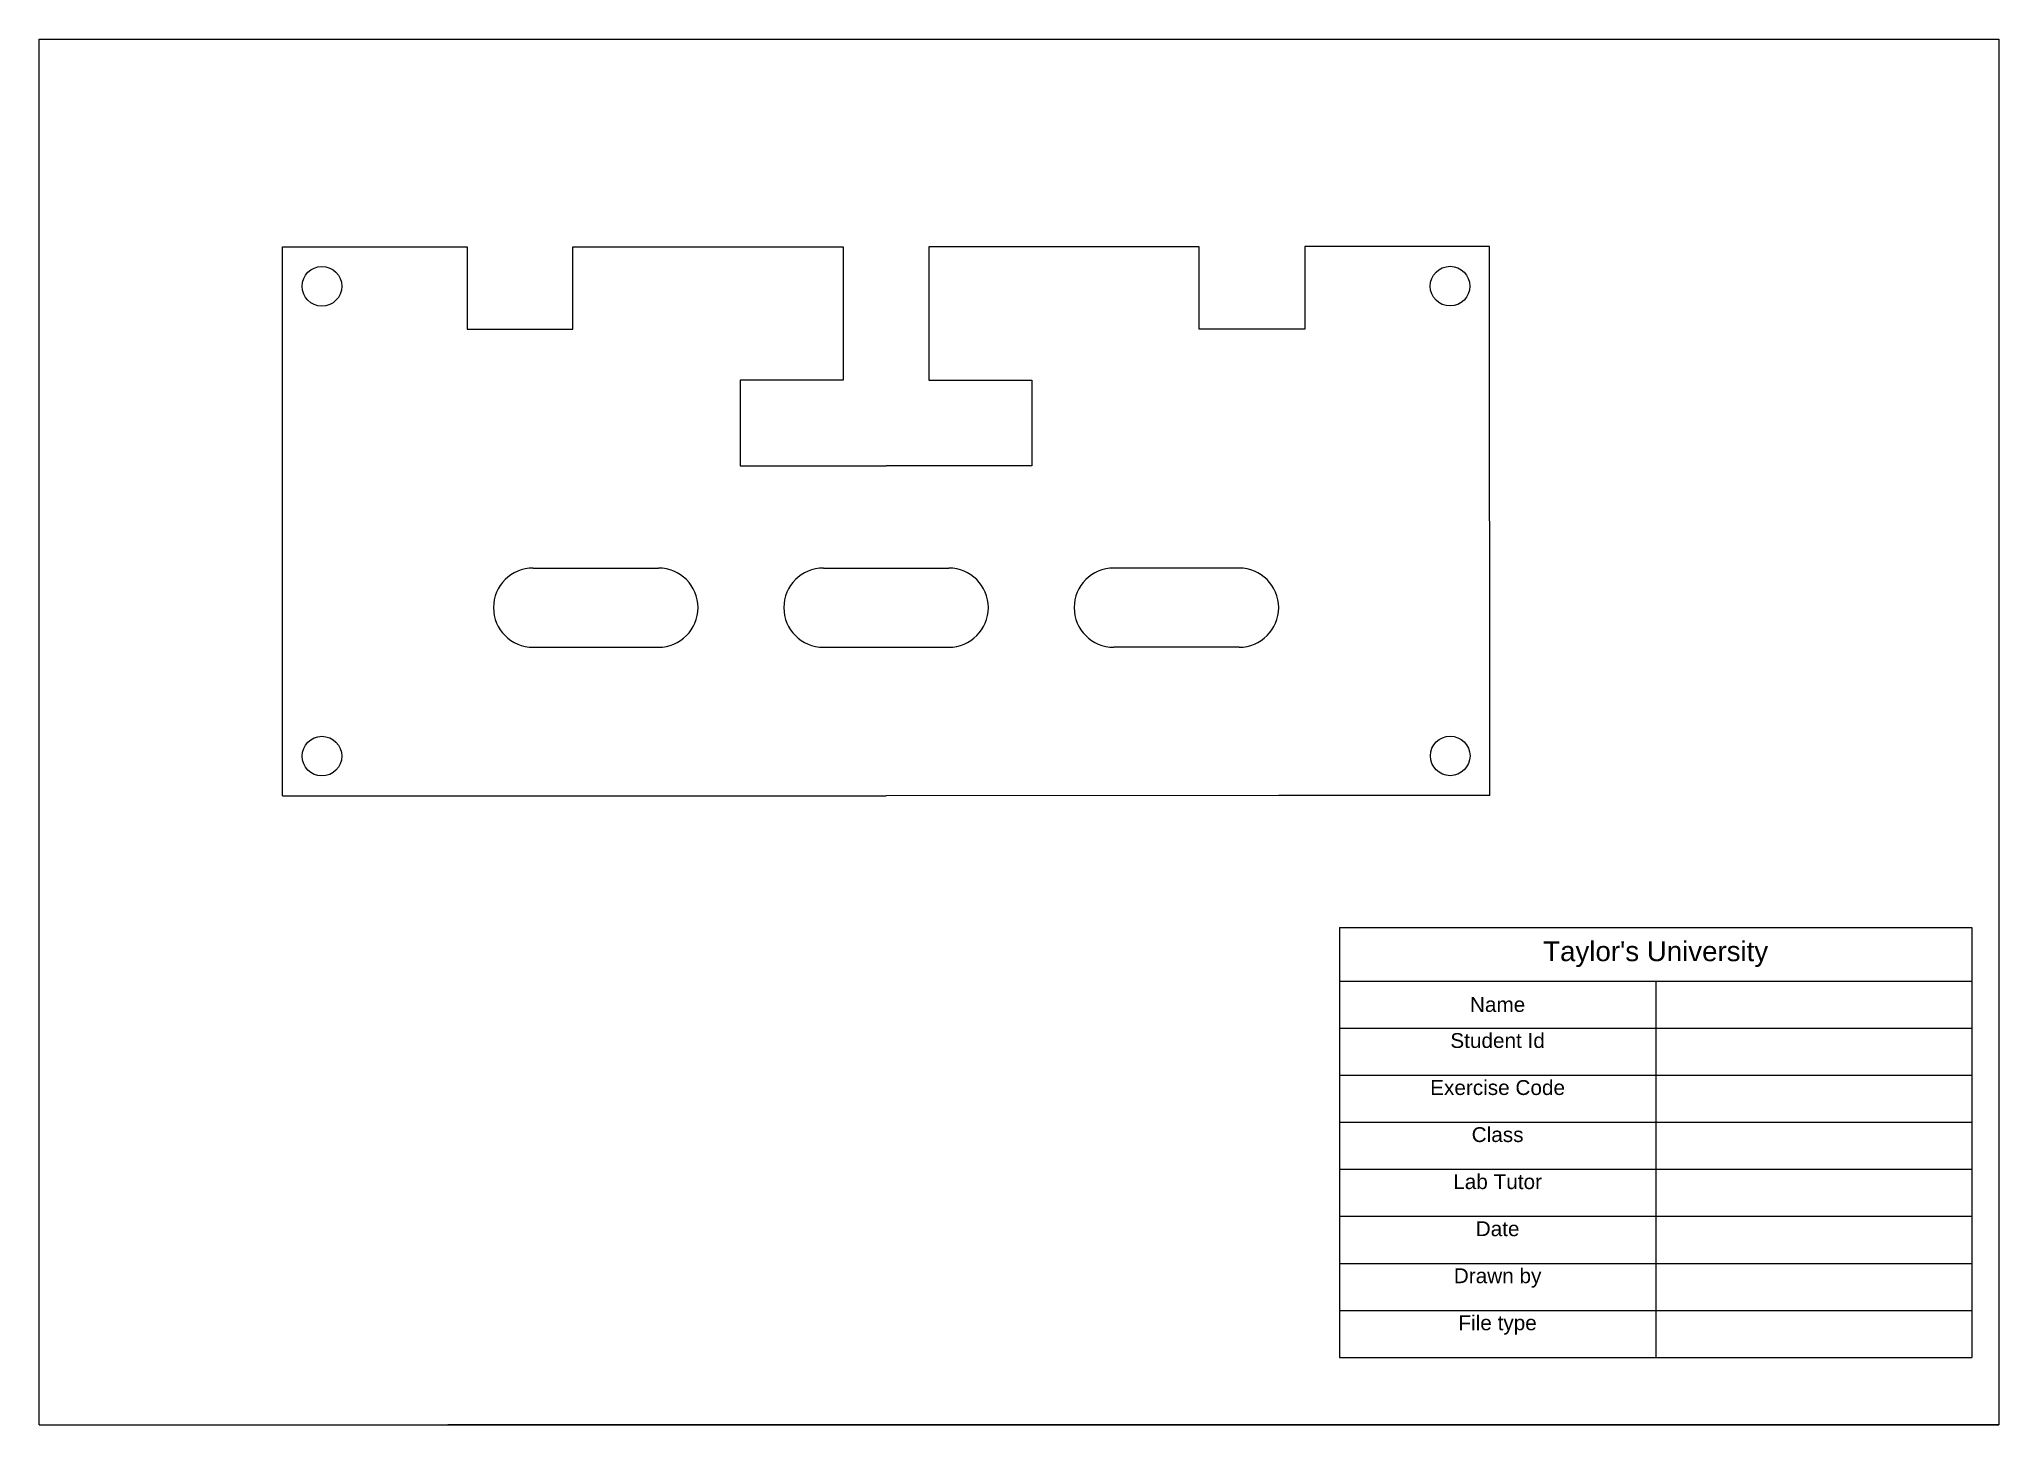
# Model space of a CAD drawing. Header units: millimetres. Extents: x 2252 to 2549, y 2045 to 2255.
import ezdxf

# ---------------------------------------------------------------- set-up
doc = ezdxf.new("R2010")
doc.units = ezdxf.units.MM
doc.styles.get("Standard").update_dxf_attribs({"font": 'arial.ttf'})

# ---------------------------------------------------------------- blocks, each defined once
blk = doc.blocks.new('*T1')
at = {"color": 0, "linetype": 'ByBlock', "lineweight": -2, "transparency": 16777216}
for p, q in [((0, 0), (95.86, 0)), ((0, 0), (0, -65.17)), ((95.86, 0), (95.86, -65.17)), ((0, -8.13), (95.86, -8.13)), ((47.93, -8.13), (47.93, -65.17)), ((0, -15.26), (95.86, -15.26)), ((0, -22.39), (95.86, -22.39)), ((0, -29.52), (95.86, -29.52)), ((0, -36.65), (95.86, -36.65)), ((0, -43.78), (95.86, -43.78)), ((0, -50.91), (95.86, -50.91)), ((0, -58.04), (95.86, -58.04)), ((0, -65.17), (95.86, -65.17))]:
    blk.add_line(p, q, dxfattribs=at)
at = {"color": 0, "transparency": 16777216}
for s, insert, char_height, width, attachment_point in [("Taylor's University", (47.93, -4.06), 3, 94.3618, 5), ('Name', (23.97, -11.69), 2.25, 46.4309, 5), ('Student Id', (23.97, -16.01), 2.25, 46.4309, 2), ('Exercise Code', (23.97, -23.14), 2.25, 46.4309, 2), ('Class', (23.97, -30.27), 2.25, 46.4309, 2), ('Lab Tutor', (23.97, -37.4), 2.25, 46.4309, 2), ('Date', (23.97, -44.53), 2.25, 46.4309, 2), ('Drawn by', (23.97, -51.66), 2.25, 46.4309, 2), ('File type', (23.97, -58.79), 2.25, 46.4309, 2)]:
    blk.add_mtext(s, dxfattribs=dict(at, insert=insert, char_height=char_height, width=width, attachment_point=attachment_point))

msp = doc.modelspace()

# ---------------------------------------------------------------- linework, layer by layer
for p, q in [((2252, 2254.93), (2549, 2254.93)), ((2252, 2093.4), (2252, 2254.93)), ((2549, 2254.93), (2549, 2044.93)), ((2288.86, 2140.28), (2288.86, 2223.48)), ((2288.86, 2223.48), (2316.86, 2223.48)), ((2288.86, 2223.48), (2294.86, 2223.48)), ((2316.86, 2223.48), (2316.86, 2210.98)), ((2332.86, 2210.98), (2332.86, 2223.48)), ((2332.86, 2223.48), (2373.85, 2223.48)), ((2373.85, 2223.48), (2373.85, 2203.28)), ((2427.83, 2223.49), (2386.84, 2223.48)), ((2386.84, 2223.48), (2386.85, 2203.28)), ((2427.83, 2210.99), (2427.83, 2223.49)), ((2471.83, 2223.51), (2443.83, 2223.5)), ((2443.83, 2223.5), (2443.83, 2211)), ((2471.83, 2223.51), (2465.83, 2223.51)), ((2471.86, 2140.31), (2471.83, 2223.51)), ((2316.86, 2210.98), (2332.86, 2210.98)), ((2443.83, 2211), (2427.83, 2210.99)), ((2373.85, 2203.28), (2358.25, 2203.28)), ((2358.25, 2203.28), (2358.25, 2190.28)), ((2386.85, 2203.28), (2402.45, 2203.28)), ((2402.45, 2203.28), (2402.45, 2190.28)), ((2358.25, 2190.28), (2380.35, 2190.28)), ((2402.45, 2190.28), (2380.35, 2190.28)), ((2326.86, 2174.78), (2345.86, 2174.78)), ((2370.86, 2174.78), (2389.86, 2174.78)), ((2433.86, 2174.78), (2414.86, 2174.78)), ((2326.86, 2162.78), (2345.86, 2162.78)), ((2370.86, 2162.78), (2389.86, 2162.78)), ((2433.86, 2162.78), (2414.86, 2162.78)), ((2288.86, 2140.28), (2288.86, 2146.28)), ((2288.86, 2140.28), (2380.36, 2140.28)), ((2288.86, 2140.28), (2320.86, 2140.28)), ((2471.86, 2140.31), (2380.36, 2140.28)), ((2471.86, 2140.31), (2439.86, 2140.3)), ((2471.86, 2140.31), (2465.86, 2140.31)), ((2252, 2044.93), (2252, 2093.4)), ((2252, 2044.93), (2549, 2044.93)), ((2549, 2044.93), (2313.95, 2044.93))]:
    msp.add_line(p, q)
for centre in [(2294.86, 2217.48), (2465.83, 2217.51), (2294.86, 2146.28), (2465.86, 2146.31)]:
    msp.add_circle(centre, 3)
for centre, start, end in [((2326.86, 2168.78), 90, 270), ((2345.86, 2168.78), 270, 90), ((2370.86, 2168.78), 90, 270), ((2389.86, 2168.78), 270, 90), ((2414.86, 2168.78), 90, 270), ((2433.86, 2168.78), 270, 90)]:
    msp.add_arc(centre, 6, start, end)

# ---------------------------------------------------------------- block references
msp.add_blockref('*T1', (2449.07, 2120.31))

doc.saveas('drawing.dxf')
